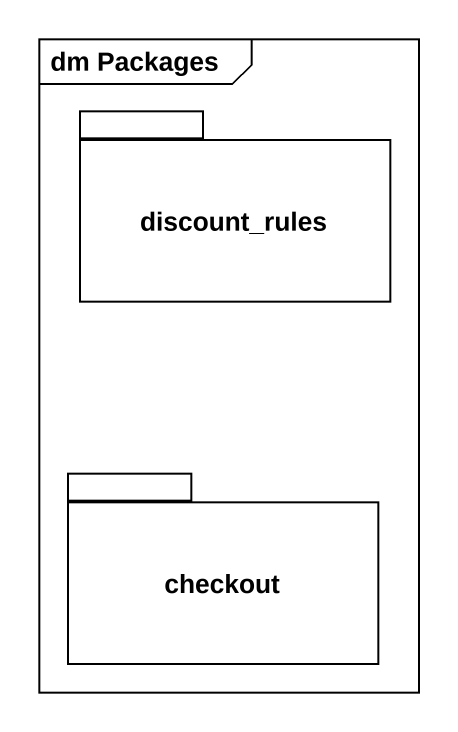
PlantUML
@startuml
mainframe dm Packages
package discount_rules {
}
package checkout {
}
@enduml
